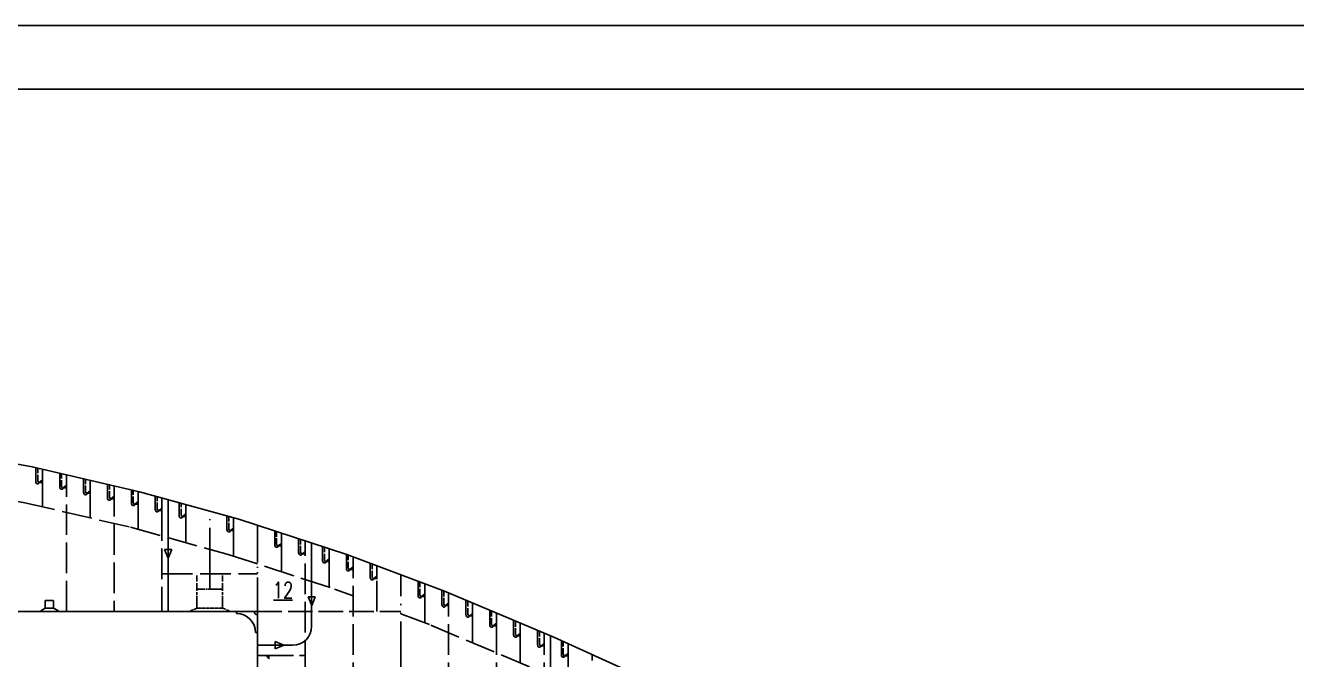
# Model space of a CAD drawing. Extents: x 415194 to 563994, y 453377 to 495577.
# Drawn here: x 533204 to 553155, y 485525 to 495477 of the extents above; entities that cross this region are included whole.
import ezdxf

# ---------------------------------------------------------------- set-up
doc = ezdxf.new("R2010")
doc.units = 0
doc.header["$LTSCALE"] = 40
doc.header["$MEASUREMENT"] = 0
doc.linetypes.add('ACAD_ISO02W100', pattern=[15, 12, -3])
doc.linetypes.add('ACAD_ISO05W100', pattern=[34, 24, -3, 0.5, -3, 0.5, -3])
doc.layers.get('0').update_dxf_attribs({"linetype": 'CONTINUOUS'})
for name, color, linetype in [('01CONTINUOUS', 2, 'CONTINUOUS'), ('BT_ENG', 7, 'CONTINUOUS'), ('C-CON', 4, 'CONTINUOUS'), ('C-DAS', 4, 'ACAD_ISO02W100'), ('C-PH', 4, 'ACAD_ISO05W100'), ('Y-CON', 2, 'CONTINUOUS'), ('Y-DAS', 2, 'ACAD_ISO02W100'), ('Y-PH', 2, 'ACAD_ISO05W100')]:
    doc.layers.add(name, color=color, linetype=linetype)
doc.styles.add('ROMANS', font='romans.shx', dxfattribs={"width": 0.75, "height": 250, "bigfont": 'hzdx.shx'})

# ---------------------------------------------------------------- blocks, each defined once
blk = doc.blocks.new('A$C75882CA2')
at = {"layer": 'C-CON'}
for p, q in [((0, 57), (136, 114)), ((0, 57), (136, 0)), ((136, 0), (136, 114))]:
    blk.add_line(p, q, dxfattribs=at)

msp = doc.modelspace()

# ---------------------------------------------------------------- linework, layer by layer
at = {"color": 2}
msp.add_line((417794.5, 494477.3), (562894.5, 494477.3), dxfattribs=at)
for p, q in [((533366.4, 488322.9), (533366.4, 488537.2)), ((533741.4, 488237.5), (533741.4, 488449.9)), ((534116.4, 488152.1), (534116.4, 488362.6)), ((534491.4, 488066.7), (534491.4, 488272.5)), ((534866.4, 487981.3), (534866.4, 488187.1)), ((535241.4, 487885.1), (535241.4, 488089.9)), ((535616.4, 487788.2), (535616.4, 487986)), ((536366.4, 487567), (536366.4, 487776.1)), ((537116.4, 487326.6), (537116.4, 487542.8)), ((537491.4, 487204.4), (537491.4, 487420.6)), ((537866.4, 487082.2), (537866.4, 487298.4)), ((538241.4, 486955.9), (538241.4, 487176.2)), ((538616.4, 486814.4), (538616.4, 487035.7)), ((539366.4, 486533.1), (539366.4, 486751.1)), ((539741.4, 486389.2), (539741.4, 486607.3)), ((540116.4, 486230.9), (540116.4, 486455)), ((540491.4, 486072.5), (540491.4, 486296.6)), ((540866.4, 485914.2), (540866.4, 486138.3)), ((541241.4, 485759.5), (541241.4, 485982.1)), ((541616.4, 485600.6), (541616.4, 485819.8))]:
    msp.add_line(p, q)
at = {"color": 1}
for p, q in [((535445.6, 486279.6), (535446.1, 488033.2)), ((537696.4, 486049.1), (537696.4, 487353.8)), ((541445.6, 483800.3), (541446.2, 485895.6)), ((536846.4, 485749.1), (537396.4, 485749.1))]:
    msp.add_line(p, q, dxfattribs=at)
for centre, radius, start, end in [((533416.4, 488322.9), 50, 180, 220.30049), ((533397.3, 488306.8), 25, 220.30049, 355.62163), ((533421.4, 488329.9), 25, 180, 270), ((533791.4, 488237.5), 50, 180, 220.30049), ((533772.3, 488221.4), 25, 220.30049, 355.62163), ((533796.4, 488244.5), 25, 180, 270), ((534166.4, 488152.1), 50, 180, 220.30049), ((534147.3, 488135.9), 25, 220.30049, 355.62163), ((534171.4, 488159), 25, 180, 270), ((534541.4, 488066.7), 50, 180, 220.30049), ((534522.3, 488050.5), 25, 220.30049, 355.62163), ((534546.4, 488073.6), 25, 180, 270), ((534916.4, 487981.3), 50, 180, 220.30049), ((534897.3, 487965.1), 25, 220.30049, 355.62163), ((534921.4, 487988.2), 25, 180, 270), ((535291.4, 487885.1), 50, 180, 220.30049), ((535272.3, 487868.9), 25, 220.30049, 355.62163), ((535296.4, 487892), 25, 180, 270), ((535666.4, 487788.2), 50, 180, 220.30049), ((535647.3, 487772), 25, 220.30049, 355.62163), ((535671.4, 487795.1), 25, 180, 270), ((536416.4, 487567), 50, 180, 220.30049), ((536397.3, 487550.9), 25, 220.30049, 355.62163), ((536421.4, 487574), 25, 180, 270), ((537166.4, 487326.6), 50, 180, 220.30049), ((537147.3, 487310.5), 25, 220.30049, 355.62163), ((537171.4, 487333.5), 25, 180, 270), ((537541.4, 487204.4), 50, 180, 220.30049), ((537546.4, 487211.3), 25, 180, 270), ((537522.3, 487188.3), 25, 220.30049, 355.62163), ((537916.4, 487082.2), 50, 180, 220.30049), ((537897.3, 487066.1), 25, 220.30049, 355.62163), ((537921.4, 487089.1), 25, 180, 270), ((538291.4, 486955.9), 50, 180, 220.30049), ((538272.3, 486939.7), 25, 220.30049, 355.62163), ((538296.4, 486962.8), 25, 180, 270), ((538666.4, 486814.4), 50, 180, 220.30049), ((538671.4, 486821.3), 25, 180, 270), ((538647.3, 486798.2), 25, 220.30049, 355.62163), ((539416.4, 486533.1), 50, 180, 220.30049), ((539397.3, 486516.9), 25, 220.30049, 355.62163), ((539421.4, 486540), 25, 180, 270), ((536846.4, 486279.1), 50, 179.98123, 270), ((539791.4, 486389.2), 50, 180, 220.30049), ((539772.3, 486373.1), 25, 220.30049, 355.62163), ((539796.4, 486396.1), 25, 180, 270), ((540166.4, 486230.9), 50, 180, 220.30049), ((540147.3, 486214.7), 25, 220.30049, 355.62163), ((540171.4, 486237.8), 25, 180, 270), ((540541.4, 486072.5), 50, 180, 220.30049), ((540522.3, 486056.4), 25, 220.30049, 355.62163), ((540546.4, 486079.5), 25, 180, 270), ((540916.4, 485914.2), 50, 180, 220.30049), ((540897.3, 485898), 25, 220.30049, 355.62163), ((540921.4, 485921.1), 25, 180, 270), ((541291.4, 485759.5), 50, 180, 220.30049), ((541272.3, 485743.4), 25, 220.30049, 355.62163), ((541296.4, 485766.5), 25, 180, 270), ((541671.4, 485607.6), 25, 180, 270), ((541666.4, 485600.6), 50, 180, 220.30049), ((541647.3, 485584.5), 25, 220.30049, 355.62163)]:
    msp.add_arc(centre, radius, start, end)
msp.add_arc((537396.4, 486049.1), 300, 270, 0, dxfattribs=at)
at = {"layer": '01CONTINUOUS'}
for p, q in [((524096.4, 486283.3), (536846.4, 486279.1)), ((536846.4, 483800.4), (536846.4, 486280.4))]:
    msp.add_line(p, q, dxfattribs=at)
at = {"layer": 'BT_ENG'}
msp.add_line((415294.5, 495477.3), (563894.5, 495477.3), dxfattribs=at)
at = {"layer": 'C-CON', "linetype": 'ACAD_ISO05W100', "ltscale": 0.2}
for p, q in [((535896.6, 486329.4), (535896.6, 486630.2)), ((536296.6, 486630.2), (535896.6, 486630.2)), ((536296.6, 486329.5), (536296.6, 486630.2)), ((533511.8, 486330.2), (533511.9, 486450.2)), ((533511.9, 486450.2), (533646.9, 486450.2)), ((533646.9, 486330.2), (533646.9, 486450.2)), ((533511.8, 486330.2), (533444.9, 486292.2)), ((533444.9, 486292.2), (533444.9, 486280.2)), ((533511.8, 486330.2), (533646.9, 486330.2)), ((533646.9, 486330.2), (533724.9, 486292.2)), ((533724.9, 486292.2), (533724.9, 486280.2))]:
    msp.add_line(p, q, dxfattribs=at)
at = {"layer": 'C-CON', "linetype": 'ACAD_ISO05W100', "ltscale": 0.05}
for p, q in [((535896.6, 486329.4), (535792.8, 486291.3)), ((535792.8, 486291.3), (535792.8, 486279.3)), ((536296.6, 486329.5), (535896.6, 486329.4)), ((536296.6, 486329.5), (536402.8, 486291.5)), ((536402.8, 486291.5), (536402.8, 486279.5))]:
    msp.add_line(p, q, dxfattribs=at)
at = {"layer": 'C-CON'}
for p, q in [((536516.4, 486249.1), (536516.4, 486279.2)), ((536816.4, 485949.1), (536846.4, 485949.1))]:
    msp.add_line(p, q, dxfattribs=at)
msp.add_arc((536516.4, 485949.1), 300, 0, 90, dxfattribs=at)
at = {"layer": 'C-DAS', "ltscale": 0.2}
for p, q in [((533396.4, 488329.9), (533396.4, 488530.2)), ((533771.4, 488244.5), (533771.4, 488442.9)), ((534146.4, 488159), (534146.4, 488355.7)), ((534521.4, 488073.6), (534521.4, 488265.7)), ((534896.4, 487988.2), (534896.4, 488180.3)), ((535271.4, 487892), (535271.4, 488081.6)), ((535646.4, 487795.1), (535646.4, 487977.7)), ((536396.4, 487574), (536396.4, 487768.3)), ((537146.4, 487333.5), (537146.4, 487533)), ((537521.4, 487211.3), (537521.4, 487410.8)), ((537896.4, 487089.1), (537896.4, 487288.6)), ((538271.4, 486962.8), (538271.4, 487165.2)), ((538646.4, 486821.3), (538646.4, 487024.5)), ((539396.4, 486540), (539396.4, 486740.8)), ((539771.4, 486396.1), (539771.4, 486602.4)), ((540146.4, 486237.8), (540146.4, 486442.9)), ((540521.4, 486079.5), (540521.4, 486286.1)), ((540896.4, 485921.1), (540896.4, 486126.2)), ((541271.4, 485766.5), (541271.4, 485969.4)), ((541646.4, 485607.6), (541646.4, 485806.1))]:
    msp.add_line(p, q, dxfattribs=at)
at = {"layer": 'C-DAS'}
for p, q in [((533471.4, 487922.4), (533471.4, 488504.9)), ((533846.4, 486280.1), (533846.4, 488419.5)), ((534221.4, 487747.8), (534221.4, 488334)), ((534596.4, 488248.6), (534596.4, 486279.9)), ((534971.4, 487568.1), (534971.4, 488163.2)), ((535346.4, 487867), (535346.4, 486279.6)), ((535721.4, 487360.2), (535721.4, 487770.1)), ((536471.4, 487148.2), (536471.4, 487749)), ((537221.4, 486903.8), (537221.4, 487508.5)), ((537596.4, 484150.4), (537596.4, 487386.3)), ((537971.4, 486659.4), (537971.4, 487264.1)), ((538346.4, 483800.4), (538346.4, 487137)), ((535346.6, 486870.4), (536846.6, 486870.4)), ((538721.4, 486280.4), (538721.4, 486996.3)), ((539471.4, 486100.9), (539471.4, 486715)), ((539846.4, 483800.4), (539846.4, 486571.1)), ((540221.4, 485788.6), (540221.4, 486412.8)), ((540596.4, 483800.4), (540596.4, 486254.5)), ((540971.4, 485471.9), (540971.4, 486096.1)), ((541346.4, 483800.4), (541346.4, 485937.8)), ((541721.4, 485140.2), (541721.4, 485772))]:
    msp.add_line(p, q, dxfattribs=at)
for points in [[(524121.4, 488685.4), (525857.1, 488685.4), (526656.5, 488681.8), (528469.7, 488621.1), (528497.2, 488619.5), (530080.5, 488486), (531655.3, 488271.9), (533193.8, 487987), (534854.4, 487600.6), (536387.4, 487175.5), (538056.3, 486631.7), (538346.4, 486522.9)], [(539096.4, 486241.5), (539566.5, 486065.2), (541265.4, 485347.8), (542469, 484799.9), (542846.4, 484615.3)]]:
    msp.add_lwpolyline(points, dxfattribs=at)
at = {"layer": 'C-PH'}
msp.add_line((537398, 486457.5), (537095.5, 486457.5), dxfattribs=at)
at = {"layer": 'Y-CON'}
for points in [[(531746.4, 488839.8), (533311.4, 488550), (534996.4, 488157.9), (536553.4, 487726.2), (538246.4, 487174.5), (539779.4, 486599.4), (541496.4, 485874.4), (542714.4, 485319.9), (544746.4, 484326.3), (545874.4, 483742.9), (547996.4, 482579.4), (548188.4, 482470.1), (551246.4, 480693.7), (551313.4, 480654.9), (552496.4, 479974.4), (553496.4, 479398.9), (554496.4, 478796.3), (554501.4, 478792.7), (554507.4, 478787.5), (554514.4, 478779.3), (554525.4, 478760.7), (554525.4, 478760.4)], [(533471.4, 488504.9), (533471.4, 488304.9), (533421.4, 488304.9), (533471.4, 488344.9)], [(533846.4, 488419.5), (533846.4, 488219.5), (533796.4, 488219.5), (533846.4, 488259.5)], [(534221.4, 488334), (534221.4, 488134), (534171.4, 488134), (534221.4, 488174)], [(534596.4, 488248.6), (534596.4, 488048.6), (534546.4, 488048.6), (534596.4, 488088.6)], [(534971.4, 488163.2), (534971.4, 487963.2), (534921.4, 487963.2), (534971.4, 488003.2)], [(535346.4, 488060.8), (535346.4, 487867), (535296.4, 487867), (535346.4, 487907)], [(535721.4, 487956.9), (535721.4, 487770.1), (535671.4, 487770.1), (535721.4, 487810.1)], [(536471.4, 487749), (536471.4, 487549), (536421.4, 487549), (536471.4, 487589)], [(537221.4, 487508.5), (537221.4, 487308.5), (537171.4, 487308.5), (537221.4, 487348.5)], [(537596.4, 487386.3), (537596.4, 487186.3), (537546.4, 487186.3), (537596.4, 487226.3)], [(537971.4, 487264.1), (537971.4, 487064.1), (537921.4, 487064.1), (537971.4, 487104.1)], [(538346.4, 487137.8), (538346.4, 486937.8), (538296.4, 486937.8), (538346.4, 486977.8)], [(538721.4, 486996.3), (538721.4, 486796.3), (538671.4, 486796.3), (538721.4, 486836.3)], [(539471.4, 486715), (539471.4, 486515), (539421.4, 486515), (539471.4, 486555)], [(539846.4, 486571.1), (539846.4, 486371.1), (539796.4, 486371.1), (539846.4, 486411.1)], [(540221.4, 486412.8), (540221.4, 486212.8), (540171.4, 486212.8), (540221.4, 486252.8)], [(540596.4, 486254.5), (540596.4, 486054.5), (540546.4, 486054.5), (540596.4, 486094.5)], [(540971.4, 486096.1), (540971.4, 485896.1), (540921.4, 485896.1), (540971.4, 485936.1)], [(541346.4, 485937.8), (541346.4, 485741.5), (541296.4, 485741.5), (541346.4, 485781.5)], [(541721.4, 485772), (541721.4, 485582.6), (541671.4, 485582.6), (541721.4, 485622.6)], [(536846.6, 485589.2), (537026.6, 485589.2), (537026.6, 485539.2), (536986.6, 485589.2)]]:
    msp.add_lwpolyline(points, dxfattribs=at)
at = {"layer": 'Y-DAS', "ltscale": 0.2}
for p, q in [((535896.6, 486630.2), (535896.6, 486870.4)), ((536296.6, 486630.2), (536296.6, 486870.4))]:
    msp.add_line(p, q, dxfattribs=at)
at = {"layer": 'Y-DAS', "ltscale": 0.8}
for p, q in [((536846.4, 486280.4), (539096.4, 486280.4)), ((537026.6, 485589.2), (537596.6, 485589.2))]:
    msp.add_line(p, q, dxfattribs=at)
at = {"layer": 'Y-DAS'}
msp.add_line((536846.4, 485051.8), (536846.4, 485654), dxfattribs=at)
at = {"layer": 'Y-PH'}
for p, q in [((536096.4, 486630.2), (536096.4, 487852.9)), ((539096.4, 483800.4), (539096.4, 486855.7)), ((542096.4, 484150.4), (542096.4, 485601.3))]:
    msp.add_line(p, q, dxfattribs=at)
at = {"layer": 'Y-PH', "ltscale": 0.6}
msp.add_line((536846.4, 486234.3), (536846.4, 487630.7), dxfattribs=at)

# ---------------------------------------------------------------- block references
at = {"layer": 'C-CON'}
for p, rotation in [((535503.1, 487114.1), 90), ((537753.7, 486374.3), 90), ((537258.9, 485806.4), 180)]:
    msp.add_blockref('A$C75882CA2', p, dxfattribs=dict(at, rotation=rotation))

# ---------------------------------------------------------------- texts
at = {"insert": (537086.1, 486740.7), "char_height": 250, "width": 4189.533, "attachment_point": 1, "style": 'ROMANS'}
msp.add_mtext('12', dxfattribs=at)

doc.saveas('drawing.dxf')
